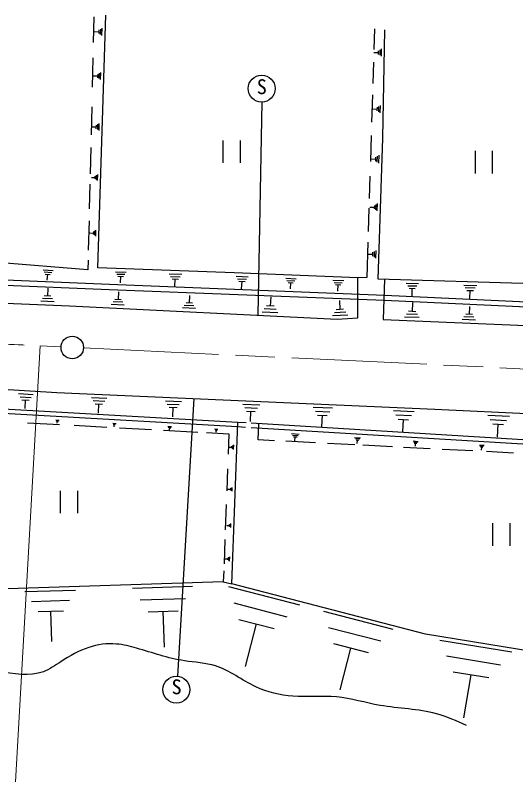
# Model space of a CAD drawing. Units: millimetres, scale not verified. Extents: x 40000 to 680000, y 20000 to 380000.
# Drawn here: x 464628 to 509042, y 245627 to 313595 of the extents above; entities that cross this region are included whole.
import ezdxf
from ezdxf.enums import TextEntityAlignment as Align

# ---------------------------------------------------------------- set-up
doc = ezdxf.new("R2010")
doc.units = ezdxf.units.MM
doc.header["$LTSCALE"] = 1000
doc.linetypes.add('CHAIN', pattern=[18.5, 12, -1.5, 3.5, -1.5])
for name, color, linetype, lineweight in [('M-BGD', 7, 'Continuous', 25), ('M-BMK', 2, 'CHAIN', 13), ('M-BMK-SRVR', 3, 'Continuous', 25), ('M-STR-HTXT', 7, 'Continuous', 13), ('M-STR-STRC', 7, 'Continuous', 25)]:
    doc.layers.add(name, color=color, linetype=linetype, lineweight=lineweight)
doc.styles.add('ＭＳ ゴシック', font='')
doc.styles.get('ＭＳ ゴシック').set_extended_font_data('MS Gothic')

msp = doc.modelspace()

# ---------------------------------------------------------------- linework, layer by layer
at = {"layer": 'M-BGD'}
for p, q in [((471609, 313447), (471553, 311178)), ((471955, 291208), (472649, 313595)), ((471650, 312152), (472050, 312142)), ((472050, 312302), (472040, 311972)), ((472180, 312382), (472170, 311892)), ((472310, 312462), (472290, 311802)), ((496502, 312383), (496447, 310567)), ((497236, 302699), (497437, 312316)), ((496450, 310302), (496840, 310292)), ((496840, 310452), (496840, 310132)), ((496970, 310532), (496970, 310052)), ((497100, 310612), (497090, 309962)), ((471521, 309835), (471457, 307226)), ((496412, 309431), (496356, 307559)), ((471550, 308232), (471940, 308222)), ((471940, 308382), (471930, 308062)), ((472070, 308462), (472050, 307982)), ((472190, 308532), (472170, 307892)), ((496325, 306545), (496251, 304120)), ((471415, 305482), (471355, 303009)), ((496350, 305292), (496740, 305282)), ((496740, 305442), (496730, 305122)), ((496870, 305522), (496860, 305042)), ((497000, 305602), (496990, 304952)), ((471800, 303862), (471790, 303542)), ((471930, 303942), (471910, 303462)), ((472050, 304012), (472030, 303372)), ((471410, 303712), (471800, 303702)), ((483075, 300498), (483075, 302498)), ((484575, 302498), (484575, 300498)), ((496216, 302951), (496145, 300619)), ((496836, 290209), (497236, 302699)), ((471327, 301866), (471271, 299550)), ((496750, 301112), (496730, 300582)), ((496890, 301192), (496870, 300482)), ((505463, 299565), (505463, 301565)), ((506963, 301565), (506963, 299565)), ((496170, 300862), (496600, 300852)), ((496600, 301022), (496590, 300672)), ((471380, 299222), (471700, 299212)), ((471700, 299342), (471690, 299082)), ((471810, 299412), (471800, 299012)), ((471910, 299472), (471900, 298942)), ((496106, 299330), (496046, 297336)), ((471248, 298614), (471196, 296440)), ((496021, 296506), (495957, 294415)), ((496110, 296592), (496500, 296582)), ((496500, 296742), (496490, 296422)), ((496630, 296822), (496610, 296342)), ((496750, 296892), (496730, 296252)), ((471170, 295369), (471106, 292753)), ((471560, 294412), (471550, 294152)), ((471660, 294472), (471650, 294092)), ((471760, 294532), (471750, 294022)), ((471250, 294292), (471560, 294282)), ((471064, 291010), (446547, 292991)), ((495929, 293465), (495834, 290343)), ((495920, 292422), (496340, 292412)), ((496340, 292582), (496330, 292232)), ((496480, 292662), (496470, 292142)), ((496620, 292742), (496600, 292052)), ((471085, 291882), (471064, 291010)), ((467090, 291032), (467980, 290962)), ((484040, 290762), (471955, 291208)), ((472979, 289712), (450547, 290647)), ((467190, 290842), (467860, 290792)), ((467280, 290652), (467730, 290622)), ((467460, 290102), (467510, 290642)), ((473510, 290852), (474480, 290822)), ((473630, 290652), (474360, 290632)), ((473740, 290452), (474230, 290442)), ((473960, 289862), (473990, 290452)), ((478280, 290672), (479400, 290632)), ((478410, 290442), (479260, 290412)), ((495036, 290317), (484040, 290762)), ((484220, 290452), (485300, 290412)), ((484350, 290232), (485160, 290202)), ((488630, 290272), (489550, 290232)), ((495834, 290343), (495036, 290317)), ((495036, 286751), (495036, 290317)), ((472961, 289262), (450529, 290197)), ((497423, 288753), (472979, 289712)), ((478540, 290212), (479110, 290192)), ((478800, 289532), (478830, 290202)), ((484480, 290012), (485020, 289992)), ((484720, 289352), (484750, 290002)), ((488740, 290082), (489430, 290052)), ((488840, 289892), (489300, 289872)), ((489050, 289332), (489070, 289882)), ((492820, 290102), (493780, 290062)), ((492930, 289912), (493650, 289882)), ((493040, 289712), (493520, 289692)), ((493260, 289122), (493280, 289702)), ((514201, 289675), (496836, 290209)), ((497386, 290193), (497288, 286610)), ((499330, 289832), (500420, 289802)), ((499460, 289612), (500280, 289592)), ((504430, 289672), (505600, 289642)), ((438672, 289029), (469429, 287840)), ((467520, 289402), (467500, 288692)), ((497404, 288304), (472961, 289262)), ((473780, 289072), (473750, 288392)), ((499590, 289392), (500130, 289372)), ((499840, 288722), (499860, 289382)), ((504570, 289442), (505450, 289412)), ((504710, 289202), (505290, 289182)), ((504980, 288492), (505000, 289192)), ((468070, 288192), (466880, 288242)), ((467930, 288442), (467040, 288472)), ((467790, 288682), (467200, 288702)), ((474030, 288372), (473460, 288402)), ((480100, 288742), (480070, 288072)), ((487300, 288642), (487260, 287812)), ((493390, 288312), (493440, 287502)), ((515746, 287452), (497404, 288304)), ((515764, 287901), (497423, 288753)), ((469429, 287840), (493203, 286652)), ((474290, 287902), (473150, 287952)), ((474160, 288142), (473310, 288182)), ((480610, 287582), (479480, 287642)), ((480480, 287822), (479630, 287862)), ((480350, 288052), (479780, 288082)), ((487770, 287502), (486720, 287552)), ((487610, 287792), (486910, 287822)), ((493770, 287522), (493100, 287482)), ((499890, 288112), (499860, 287332)), ((504930, 287782), (504910, 287072)), ((487930, 287212), (486530, 287282)), ((494140, 287002), (492790, 286932)), ((493960, 287262), (492950, 287212)), ((500490, 286782), (499180, 286832)), ((500340, 287052), (499360, 287092)), ((500180, 287312), (499530, 287342)), ((505340, 286822), (504450, 286852)), ((505200, 287062), (504610, 287082)), ((493203, 286652), (495036, 286751)), ((497288, 286610), (513127, 285966)), ((505470, 286572), (504290, 286622)), ((444202, 281598), (468325, 280136)), ((464920, 280042), (466210, 279962)), ((468325, 280136), (501878, 278674)), ((484374, 277493), (447101, 279613)), ((465070, 279772), (466040, 279712)), ((465220, 279502), (465860, 279462)), ((465490, 278712), (465540, 279482)), ((471390, 279702), (472750, 279642)), ((471550, 279422), (472570, 279382)), ((477960, 279412), (479370, 279352)), ((484351, 277093), (447487, 279190)), ((471710, 279142), (472380, 279112)), ((472010, 278312), (472050, 279132)), ((478120, 279122), (479180, 279082)), ((478280, 278832), (478990, 278802)), ((478600, 277972), (478640, 278822)), ((484810, 279112), (486330, 279052)), ((484990, 278802), (486130, 278762)), ((491060, 278842), (492770, 278772)), ((501878, 278674), (535870, 276993)), ((485160, 278492), (485920, 278462)), ((485500, 277562), (485540, 278482)), ((491260, 278492), (492540, 278442)), ((491460, 278142), (492310, 278102)), ((491840, 277092), (491890, 278122)), ((498190, 278532), (500040, 278452)), ((498410, 278152), (499790, 278092)), ((506560, 278142), (508490, 278042)), ((465705, 277463), (468541, 277306)), ((468220, 277712), (468510, 277692)), ((468260, 277652), (468470, 277642)), ((468290, 277592), (468430, 277582)), ((468350, 277412), (468360, 277592)), ((473270, 277422), (473570, 277402)), ((473300, 277362), (473530, 277352)), ((483851, 263168), (484374, 277493)), ((485128, 277447), (484374, 277493)), ((517771, 275462), (485562, 277421)), ((486185, 275942), (486233, 277380)), ((498620, 277772), (499540, 277732)), ((499030, 276642), (499080, 277752)), ((506790, 277752), (508230, 277672)), ((507010, 277352), (507970, 277302)), ((507430, 276172), (507490, 277332)), ((469854, 277233), (472759, 277073)), ((473330, 277302), (473490, 277292)), ((473400, 277112), (473410, 277302)), ((473862, 277012), (476730, 276853)), ((477777, 276795), (480828, 276626)), ((478170, 277142), (478500, 277122)), ((478210, 277072), (478460, 277062)), ((478250, 277002), (478410, 276992)), ((478320, 276802), (478330, 277002)), ((482320, 276912), (482610, 276892)), ((482360, 276852), (482570, 276842)), ((482390, 276792), (482530, 276782)), ((482450, 276612), (482460, 276792)), ((485071, 277050), (484351, 277093)), ((517750, 275063), (485560, 277020)), ((481588, 276584), (483595, 276473)), ((483595, 276473), (483525, 274667)), ((489150, 276502), (489830, 276462)), ((489230, 276362), (489740, 276332)), ((489310, 276222), (489640, 276202)), ((489450, 275802), (489480, 276212)), ((494750, 276162), (495270, 276132)), ((494810, 276052), (495200, 276032)), ((483580, 275302), (483830, 275292)), ((483830, 275392), (483820, 275192)), ((483920, 275442), (483900, 275142)), ((484000, 275492), (483980, 275082)), ((487624, 275868), (486185, 275942)), ((491276, 275679), (488655, 275815)), ((494758, 275500), (492333, 275625)), ((494870, 275942), (495130, 275922)), ((494980, 275622), (495000, 275932)), ((498104, 275327), (495483, 275463)), ((501450, 275155), (499095, 275276)), ((499940, 275842), (500390, 275812)), ((499990, 275752), (500330, 275732)), ((500040, 275662), (500270, 275642)), ((500140, 275382), (500160, 275652)), ((505820, 275482), (506250, 275462)), ((505870, 275402), (506190, 275382)), ((505920, 275312), (506130, 275292)), ((506010, 275042), (506030, 275302)), ((505226, 274960), (502509, 275100)), ((508838, 274774), (506448, 274897)), ((483476, 273367), (483401, 271422)), ((468640, 269433), (468640, 271433)), ((470140, 271433), (470140, 269433)), ((483500, 271572), (483720, 271562)), ((483720, 271652), (483710, 271472)), ((483790, 271692), (483780, 271432)), ((483860, 271732), (483850, 271382)), ((483355, 270222), (483269, 267972)), ((483740, 268512), (483730, 268172)), ((507016, 266555), (507016, 268555)), ((508516, 268555), (508516, 266555)), ((483400, 268352), (483610, 268352)), ((483610, 268432), (483600, 268262)), ((483680, 268472), (483670, 268222)), ((483236, 267103), (483153, 264951)), ((483250, 265392), (483480, 265392)), ((483480, 265482), (483470, 265292)), ((483560, 265532), (483550, 265242)), ((483640, 265572), (483620, 265192)), ((483130, 264340), (483092, 263349)), ((483092, 263349), (447490, 262192)), ((483092, 263349), (483851, 263168)), ((501045, 258702), (483851, 263168)), ((465480, 262482), (469960, 262622)), ((475020, 262792), (480350, 262962)), ((483550, 262942), (489840, 261302)), ((466070, 261602), (469430, 261712)), ((475720, 261752), (479720, 261872)), ((484010, 261482), (488730, 260252)), ((466660, 260722), (468900, 260792)), ((467870, 258072), (467780, 260762)), ((476420, 260702), (479090, 260782)), ((477860, 257542), (477760, 260742)), ((491970, 260752), (498150, 259142)), ((484470, 260012), (487610, 259202)), ((485060, 255832), (486040, 259612)), ((492420, 259312), (497060, 258112)), ((513084, 256735), (501045, 258702)), ((492870, 257872), (495960, 257072)), ((502300, 258192), (508690, 257142)), ((493450, 253762), (494420, 257472)), ((502890, 256782), (507680, 256002)), ((503480, 255372), (506670, 254852)), ((504450, 251282), (505080, 255112))]:
    msp.add_line(p, q, dxfattribs=at)
msp.add_open_spline([(504689, 250604), (503806, 250999), (502923, 251394), (502005, 251648), (500395, 252093), (498678, 252104), (497010, 252393), (495707, 252619), (494434, 253015), (493134, 253139), (491856, 253261), (490552, 253121), (489257, 253213), (488127, 253294), (487004, 253551), (485977, 254033), (484751, 254608), (483661, 255503), (482398, 255897), (481524, 256170), (480566, 256203), (479640, 256344), (478183, 256567), (476804, 257059), (475391, 257463), (474803, 257630), (474209, 257783), (473601, 257835), (472777, 257906), (471927, 257794), (471141, 257537), (470264, 257250), (469467, 256784), (468681, 256270), (468169, 255935), (467662, 255579), (467116, 255375), (465895, 254920), (464479, 255219), (463090, 255375), (461758, 255525), (460452, 255545), (459288, 256046), (458454, 256406), (457692, 257013), (456828, 257313), (456032, 257590), (455150, 257607), (454293, 257537), (453121, 257441), (451998, 257180), (450864, 256941), (449705, 256696), (448536, 256473), (447360, 256344), (445907, 256185), (444445, 256170), (443002, 255813), (441559, 255456), (440136, 254758), (438717, 254870), (437837, 254940), (436958, 255321), (436061, 255470), (435327, 255592), (434580, 255558), (433833, 255556), (433316, 255554), (432799, 255567), (432291, 255641), (431648, 255735), (431019, 255926), (430406, 256156), (429776, 256391), (429162, 256666), (428521, 256841), (427741, 257053), (426920, 257117), (426122, 257269), (425358, 257415), (424615, 257642), (423872, 257869)], degree=3, knots=[0, 0, 0, 0, 1, 1, 1, 2, 2, 2, 3, 3, 3, 4, 4, 4, 5, 5, 5, 6, 6, 6, 7, 7, 7, 8, 8, 8, 9, 9, 9, 10, 10, 10, 11, 11, 11, 12, 12, 12, 13, 13, 13, 14, 14, 14, 15, 15, 15, 16, 16, 16, 17, 17, 17, 18, 18, 18, 19, 19, 19, 20, 20, 20, 21, 21, 21, 22, 22, 22, 23, 23, 23, 24, 24, 24, 25, 25, 25, 26, 26, 26, 27, 27, 27, 27], dxfattribs=at)
at = {"layer": 'M-BMK'}
for p, q in [((466847, 284280), (468688, 284193)), ((470686, 284097), (568548, 279438))]:
    msp.add_line(p, q, dxfattribs=at)
msp.add_open_spline([(379462, 287134), (387002, 287022), (394542, 286909), (402081, 286724), (408900, 286557), (415719, 286331), (422536, 286087), (429178, 285849), (435819, 285594), (442460, 285343), (446481, 285191), (450501, 285039), (454521, 284865), (458630, 284686), (462739, 284483), (466847, 284280)], degree=3, knots=[0, 0, 0, 0, 1, 1, 1, 2, 2, 2, 3, 3, 3, 4, 4, 4, 5, 5, 5, 5], dxfattribs=at)
at = {"layer": 'M-BMK-SRVR'}
msp.add_circle((469686, 284134), 1000, dxfattribs=at)
at = {"layer": 'M-STR-HTXT'}
msp.add_line((466847, 284280), (464655, 245627), dxfattribs=at)
at = {"layer": 'M-STR-STRC'}
for p, q in [((486521, 305898), (486147, 287004)), ((480473, 279607), (479016, 254987))]:
    msp.add_line(p, q, dxfattribs=at)
for centre in [(486496, 307097), (478920, 253790)]:
    msp.add_circle(centre, 1200, dxfattribs=at)

# ---------------------------------------------------------------- texts
at = {"layer": 'M-STR-STRC', "style": 'ＭＳ ゴシック'}
for p in [(486055, 306207), (478495, 252982)]:
    msp.add_text('S', height=1320, dxfattribs=at).set_placement(p, align=Align.BOTTOM_LEFT)

doc.saveas('drawing.dxf')
